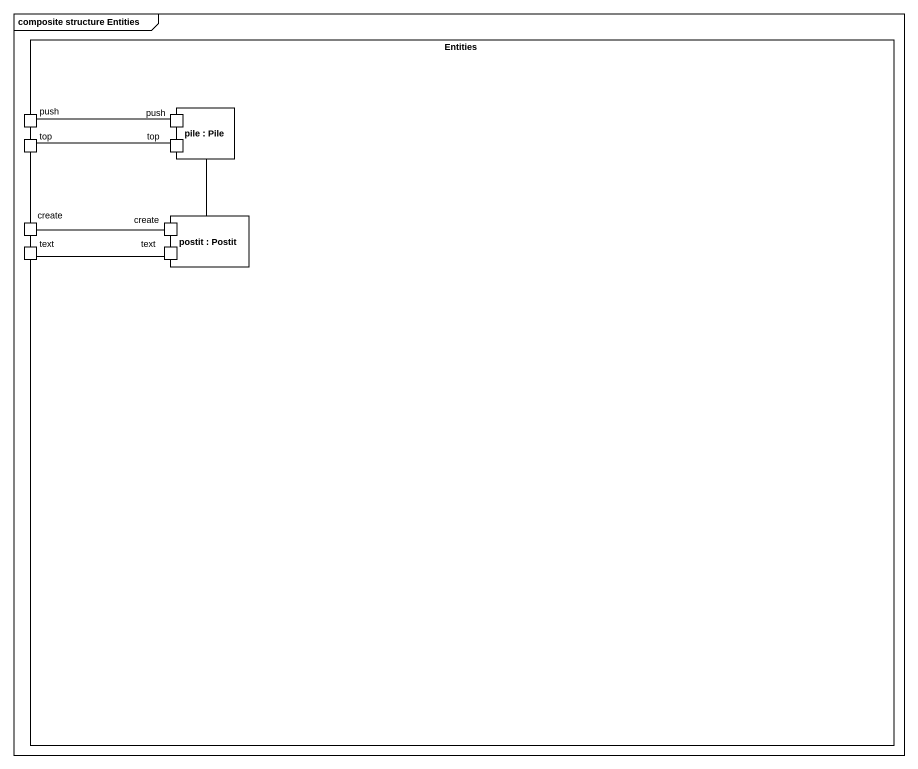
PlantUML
@startuml
mainframe composite structure Entities
rectangle Entities {
  port push
  rectangle "pile : Pile" as pile {
    port "push" as push_2
    port "top" as top__2
  }
  port "top" as top_
  port "create" as create_
  port text
  rectangle "postit : Postit" as postit {
    port "create" as create__2
    port "text" as text_2
  }
}
push -right- push_2
pile -- postit
top_ -right- top__2
create_ -right- create__2
text -right- text_2
@enduml
